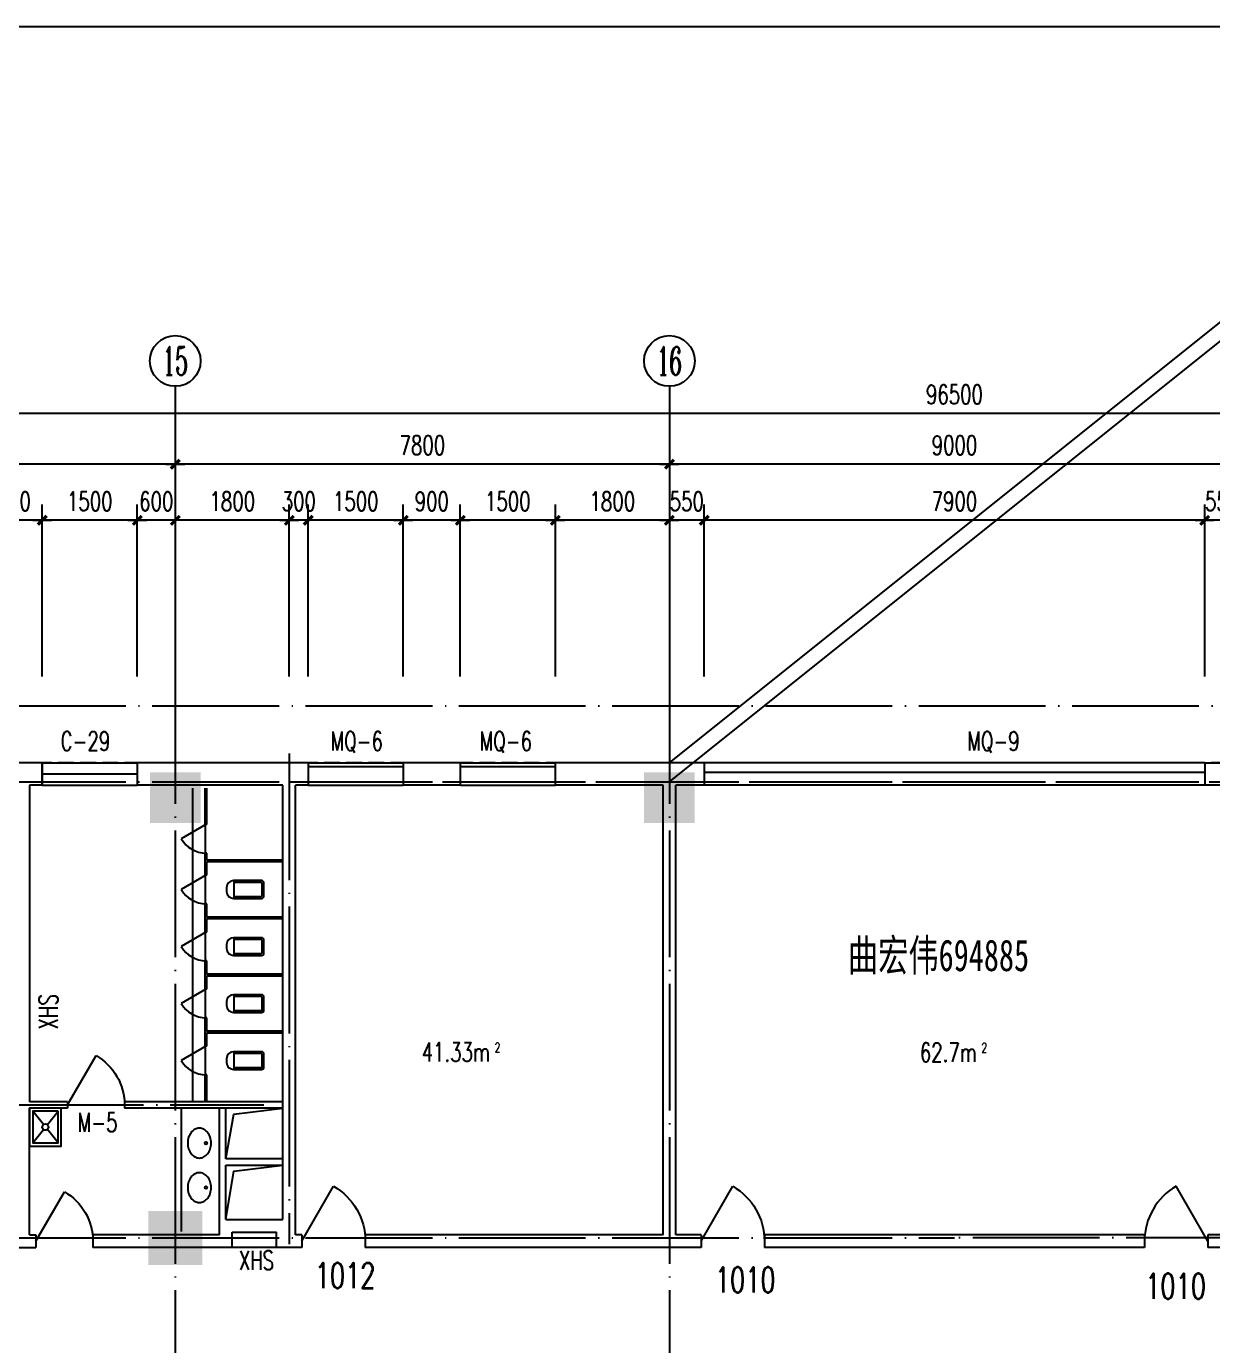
# Model space of a CAD drawing. Extents: x 816818 to 2098601, y 59070 to 390605.
# Drawn here: x 1022350 to 1041075, y 164410 to 185235 of the extents above; entities that cross this region are included whole.
import ezdxf
from ezdxf.enums import TextEntityAlignment as Align

# ---------------------------------------------------------------- set-up
doc = ezdxf.new("R2010")
doc.units = 0
doc.header["$LTSCALE"] = 1000
doc.header["$MEASUREMENT"] = 0
for name, pattern in [('CONTINOUS', [0]), ('DASH', [0.35, 0.25, -0.1]), ('DOTE', [2.42, 2, -0.2, 0.02, -0.2])]:
    doc.linetypes.add(name, pattern=pattern)
doc.layers.get('0').update_dxf_attribs({"linetype": 'CONTINUOUS'})
doc.layers.get('DEFPOINTS').update_dxf_attribs({"linetype": 'CONTINUOUS'})
for name, color, linetype in [('AXIS', 3, 'CONTINUOUS'), ('AXIS_TEXT', 7, 'CONTINUOUS'), ('COLUMN', 7, 'CONTINUOUS'), ('DOTE', 1, 'DOTE'), ('LVTRY', 253, 'CONTINUOUS'), ('LVTRY_WINDOW', 7, 'CONTINUOUS'), ('MCB', 30, 'CONTINUOUS'), ('PUB_TEXT', 7, 'CONTINUOUS'), ('WALL', 255, 'CONTINUOUS'), ('WINDOW', 2, 'CONTINUOUS'), ('WINDOW_TEXT', 7, 'CONTINUOUS'), ('和面积', 6, 'DASH')]:
    doc.layers.add(name, color=color, linetype=linetype)
doc.styles.add('_HZTXT', font='romans.shx', dxfattribs={"width": 0.7, "bigfont": 'z.shx'})
doc.styles.add('COMPLEX', font='COMPLEX')
doc.styles.add('DIM_FONT', font='SIMPLEX.shx', dxfattribs={"width": 0.7})
doc.styles.add('SIMPLEX', font='SIMPLEX.SHX')
doc.styles.add('Z', font='romans', dxfattribs={"width": 0.8, "bigfont": 'z'})
doc.dimstyles.new('AXIS', dxfattribs={"dimtxt": 300, "dimasz": 1, "dimexe": 250, "dimexo": 300, "dimgap": 150, "dimtad": 1, "dimdec": 0, "dimzin": 0, "dimdsep": 46, "dimtxsty": 'DIM_FONT', "dimblk": '_DIMX', "dimcen": 2.5, "dimse1": 1, "dimse2": 1, "dimclrt": 7, "dimadec": 0, "dimazin": 0, "dimtfac": 1, "dimtdec": 0, "dimtix": 1, "dimtmove": 2, "dimatfit": 3, "dimldrblk": '_DIMX', "dimfxl": 1, "dimarcsym": 0})
doc.dimstyles.new('DIMA', dxfattribs={"dimtxt": 300, "dimasz": 1, "dimexe": 250, "dimexo": 300, "dimgap": 150, "dimtad": 1, "dimdec": 0, "dimzin": 0, "dimdsep": 46, "dimtxsty": 'DIM_FONT', "dimblk": '_DIMX', "dimcen": 2.5, "dimse1": 1, "dimclrt": 7, "dimadec": 0, "dimazin": 0, "dimtfac": 1, "dimtdec": 0, "dimtix": 1, "dimtmove": 2, "dimatfit": 3, "dimldrblk": '_DIMX', "dimfxl": 1, "dimarcsym": 0})
doc.dimstyles.new('DIMB', dxfattribs={"dimtxt": 300, "dimasz": 1, "dimexe": 250, "dimexo": 300, "dimgap": 150, "dimtad": 1, "dimdec": 0, "dimzin": 0, "dimdsep": 46, "dimtxsty": 'DIM_FONT', "dimblk": '_DIMX', "dimcen": 2.5, "dimse2": 1, "dimclrt": 7, "dimadec": 0, "dimazin": 0, "dimtfac": 1, "dimtdec": 0, "dimtix": 1, "dimtmove": 2, "dimatfit": 3, "dimldrblk": '_DIMX', "dimfxl": 1, "dimarcsym": 0})
doc.dimstyles.new('DIMN', dxfattribs={"dimtxt": 300, "dimasz": 1, "dimexe": 250, "dimexo": 300, "dimgap": 150, "dimtad": 1, "dimdec": 0, "dimzin": 0, "dimdsep": 46, "dimtxsty": 'DIM_FONT', "dimblk": '_DIMX', "dimcen": 2.5, "dimclrt": 7, "dimadec": 0, "dimazin": 0, "dimtfac": 1, "dimtdec": 0, "dimtix": 1, "dimtmove": 2, "dimatfit": 3, "dimldrblk": '_DIMX', "dimfxl": 1, "dimarcsym": 0})

# ---------------------------------------------------------------- blocks, each defined once
blk = doc.blocks.new('_DBLK')
blk.add_line((-0.5, 0), (0, -0.866))
blk.add_arc((-0.5, 0), 1, 300, 0)
at = {"layer": 'WINDOW_TEXT', "style": 'SIMPLEX', "flags": 9}
blk.add_attdef('A', text='', height=1, dxfattribs=at).set_placement((0, 1.5), align=Align.MIDDLE)
blk = doc.blocks.new('_WBLK')
for p, q in [((-0.5, 0.5), (0.5, 0.5)), ((-0.5, 0), (0.5, 0)), ((-0.5, -0.5), (0.5, -0.5))]:
    blk.add_line(p, q)
at = {"layer": 'WINDOW_TEXT', "style": 'SIMPLEX', "flags": 9}
blk.add_attdef('A', text='', height=1, dxfattribs=at).set_placement((0, 1.5), align=Align.MIDDLE)
blk = doc.blocks.new('_AXISO')
blk.add_circle((0, 0), 0.5)
at = {"layer": 'AXIS_TEXT', "style": 'COMPLEX', "width": 1.041667}
blk.add_attdef('A', text='', height=0.56, dxfattribs=at).set_placement((-0.25, -0.28), (0.25, -0.28), align=Align.FIT)
blk = doc.blocks.new('_DIMX')
blk.add_line((-150, 0), (150, 0))
at = {"const_width": 50}
blk.add_lwpolyline([(-70, -70), (70, 70)], dxfattribs=at)
blk = doc.blocks.new('*D1044')
at = {"layer": 'AXIS', "color": 0, "lineweight": -2}
blk.add_line((1041500, 178324), (1032502, 178324), dxfattribs=at)
at = {"layer": 'DEFPOINTS', "color": 0}
for p in [(1032501, 178324), (1032501, 174849), (1041501, 174849)]:
    blk.add_point(p, dxfattribs=at)
at = {"layer": 'AXIS', "color": 0, "lineweight": -2, "rotation": 180}
blk.add_blockref('_DIMX', (1032501, 178324), dxfattribs=at)
at = {"layer": 'AXIS', "color": 0, "lineweight": -2}
blk.add_blockref('_DIMX', (1041501, 178324), dxfattribs=at)
at = {"layer": 'AXIS', "color": 7, "insert": (1037001, 178624), "char_height": 300, "attachment_point": 5, "style": 'DIM_FONT'}
blk.add_mtext('9000', dxfattribs=at)
blk = doc.blocks.new('*D1045')
at = {"layer": 'AXIS', "color": 0, "lineweight": -2}
blk.add_line((1032500, 178324), (1024702, 178324), dxfattribs=at)
at = {"layer": 'DEFPOINTS', "color": 0}
for p in [(1024701, 178324), (1024701, 174849), (1032501, 174849)]:
    blk.add_point(p, dxfattribs=at)
at = {"layer": 'AXIS', "color": 0, "lineweight": -2, "rotation": 180}
blk.add_blockref('_DIMX', (1024701, 178324), dxfattribs=at)
at = {"layer": 'AXIS', "color": 0, "lineweight": -2}
blk.add_blockref('_DIMX', (1032501, 178324), dxfattribs=at)
at = {"layer": 'AXIS', "color": 7, "insert": (1028601, 178624), "char_height": 300, "attachment_point": 5, "style": 'DIM_FONT'}
blk.add_mtext('7800', dxfattribs=at)
blk = doc.blocks.new('*D1046')
at = {"layer": 'AXIS', "color": 0, "lineweight": -2}
blk.add_line((1024700, 178324), (1016902, 178324), dxfattribs=at)
at = {"layer": 'DEFPOINTS', "color": 0}
for p in [(1016901, 178324), (1016901, 174849), (1024701, 174849)]:
    blk.add_point(p, dxfattribs=at)
at = {"layer": 'AXIS', "color": 0, "lineweight": -2, "rotation": 180}
blk.add_blockref('_DIMX', (1016901, 178324), dxfattribs=at)
at = {"layer": 'AXIS', "color": 0, "lineweight": -2}
blk.add_blockref('_DIMX', (1024701, 178324), dxfattribs=at)
at = {"layer": 'AXIS', "color": 7, "insert": (1020801, 178624), "char_height": 300, "attachment_point": 5, "style": 'DIM_FONT'}
blk.add_mtext('7800', dxfattribs=at)
blk = doc.blocks.new('*D1051')
at = {"layer": 'AXIS', "color": 0, "lineweight": -2}
for p, q in [((988750, 175149), (988750, 179374)), ((1085250, 175149), (1085250, 179374)), ((1085249, 179124), (988751, 179124))]:
    blk.add_line(p, q, dxfattribs=at)
at = {"layer": 'DEFPOINTS', "color": 0}
for p in [(988750, 179124), (988750, 174849), (1085250, 174849)]:
    blk.add_point(p, dxfattribs=at)
at = {"layer": 'AXIS', "color": 0, "lineweight": -2, "rotation": 180}
blk.add_blockref('_DIMX', (988750, 179124), dxfattribs=at)
at = {"layer": 'AXIS', "color": 0, "lineweight": -2}
blk.add_blockref('_DIMX', (1085250, 179124), dxfattribs=at)
at = {"layer": 'AXIS', "color": 7, "insert": (1037000, 179424), "char_height": 300, "attachment_point": 5, "style": 'DIM_FONT'}
blk.add_mtext('96500', dxfattribs=at)
blk = doc.blocks.new('*D1052')
at = {"layer": 'AXIS', "color": 0, "lineweight": -2}
for p, q in [((1026501, 174972), (1026501, 177688)), ((1026500, 177438), (1024702, 177438))]:
    blk.add_line(p, q, dxfattribs=at)
at = {"layer": 'DEFPOINTS', "color": 0}
for p in [(1024701, 177438), (1024701, 174672), (1026501, 174672)]:
    blk.add_point(p, dxfattribs=at)
at = {"layer": 'AXIS', "color": 0, "lineweight": -2, "rotation": 180}
blk.add_blockref('_DIMX', (1024701, 177438), dxfattribs=at)
at = {"layer": 'AXIS', "color": 0, "lineweight": -2}
blk.add_blockref('_DIMX', (1026501, 177438), dxfattribs=at)
at = {"layer": 'AXIS', "color": 7, "insert": (1025601, 177738), "char_height": 300, "attachment_point": 5, "style": 'DIM_FONT'}
blk.add_mtext('1800', dxfattribs=at)
blk = doc.blocks.new('*D1053')
at = {"layer": 'AXIS', "color": 0, "lineweight": -2}
for p, q in [((1022601, 174972), (1022601, 177688)), ((1024101, 174972), (1024101, 177688)), ((1024100, 177438), (1022602, 177438))]:
    blk.add_line(p, q, dxfattribs=at)
at = {"layer": 'DEFPOINTS', "color": 0}
for p in [(1022601, 177438), (1022601, 174672), (1024101, 174672)]:
    blk.add_point(p, dxfattribs=at)
at = {"layer": 'AXIS', "color": 0, "lineweight": -2, "rotation": 180}
blk.add_blockref('_DIMX', (1022601, 177438), dxfattribs=at)
at = {"layer": 'AXIS', "color": 0, "lineweight": -2}
blk.add_blockref('_DIMX', (1024101, 177438), dxfattribs=at)
at = {"layer": 'AXIS', "color": 7, "insert": (1023351, 177738), "char_height": 300, "attachment_point": 5, "style": 'DIM_FONT'}
blk.add_mtext('1500', dxfattribs=at)
blk = doc.blocks.new('*D1054')
at = {"layer": 'AXIS', "color": 0, "lineweight": -2}
for p, q in [((1021701, 174972), (1021701, 177688)), ((1022601, 174972), (1022601, 177688)), ((1022600, 177438), (1021702, 177438))]:
    blk.add_line(p, q, dxfattribs=at)
at = {"layer": 'DEFPOINTS', "color": 0}
for p in [(1021701, 177438), (1021701, 174672), (1022601, 174672)]:
    blk.add_point(p, dxfattribs=at)
at = {"layer": 'AXIS', "color": 0, "lineweight": -2, "rotation": 180}
blk.add_blockref('_DIMX', (1021701, 177438), dxfattribs=at)
at = {"layer": 'AXIS', "color": 0, "lineweight": -2}
blk.add_blockref('_DIMX', (1022601, 177438), dxfattribs=at)
at = {"layer": 'AXIS', "color": 7, "insert": (1022151, 177738), "char_height": 300, "attachment_point": 5, "style": 'DIM_FONT'}
blk.add_mtext('900', dxfattribs=at)
blk = doc.blocks.new('*D1068')
at = {"layer": 'AXIS', "color": 0, "lineweight": -2}
for p, q in [((1024100, 177438), (1024099, 177438)), ((1024701, 177438), (1024101, 177438)), ((1024702, 177438), (1024703, 177438))]:
    blk.add_line(p, q, dxfattribs=at)
at = {"layer": 'DEFPOINTS', "color": 0}
for p in [(1024101, 177438), (1024101, 174672), (1024701, 174672)]:
    blk.add_point(p, dxfattribs=at)
at = {"layer": 'AXIS', "color": 0, "lineweight": -2}
blk.add_blockref('_DIMX', (1024101, 177438), dxfattribs=at)
at = {"layer": 'AXIS', "color": 0, "lineweight": -2, "rotation": 180}
blk.add_blockref('_DIMX', (1024701, 177438), dxfattribs=at)
at = {"layer": 'AXIS', "color": 7, "insert": (1024401, 177738), "char_height": 300, "attachment_point": 5, "style": 'DIM_FONT'}
blk.add_mtext('600', dxfattribs=at)
blk = doc.blocks.new('*D1071')
at = {"layer": 'AXIS', "color": 0, "lineweight": -2}
for p, q in [((1026501, 174972), (1026501, 177688)), ((1026800, 174972), (1026800, 177688)), ((1026500, 177438), (1026499, 177438)), ((1026800, 177438), (1026501, 177438)), ((1026801, 177438), (1026802, 177438))]:
    blk.add_line(p, q, dxfattribs=at)
at = {"layer": 'DEFPOINTS', "color": 0}
for p in [(1026501, 177438), (1026501, 174672), (1026800, 174672)]:
    blk.add_point(p, dxfattribs=at)
at = {"layer": 'AXIS', "color": 0, "lineweight": -2}
blk.add_blockref('_DIMX', (1026501, 177438), dxfattribs=at)
at = {"layer": 'AXIS', "color": 0, "lineweight": -2, "rotation": 180}
blk.add_blockref('_DIMX', (1026800, 177438), dxfattribs=at)
at = {"layer": 'AXIS', "color": 7, "insert": (1026650, 177738), "char_height": 300, "attachment_point": 5, "style": 'DIM_FONT'}
blk.add_mtext('300', dxfattribs=at)
blk = doc.blocks.new('_FZH')
blk.add_solid([(-0.5, -0.5), (0.5, -0.5), (-0.5, 0.5), (0.5, 0.5)])
blk = doc.blocks.new('_LV4')
blk.add_lwpolyline([(0, -520, 0.078966), (92, -505, 0.088152), (166, -466, 0.105269), (218, -403, 0.121685), (235, -335, 0.121685), (218, -267, 0.105269), (166, -204, 0.088152), (92, -165, 0.078966), (0, -150, 0.078966), (-92, -165, 0.088152), (-166, -204, 0.105269), (-218, -267, 0.121685), (-235, -335, 0.121685), (-218, -403, 0.105269), (-166, -466, 0.088152), (-92, -505, 0.078966)], format="xyb", close=True)
blk.add_circle((0, -230), 20)
blk = doc.blocks.new('_LV6')
for p, q in [((-140, -340), (-140, -780)), ((-110, -340), (-110, -770)), ((100, -300), (-100, -300)), ((100, -330), (-100, -330)), ((110, -770), (110, -340)), ((140, -780), (140, -340)), ((140, -770), (-140, -770)), ((-30, -890), (30, -890))]:
    blk.add_line(p, q)
for centre, radius, start, end in [((-100, -340), 40, 90, 180), ((-100, -340), 10, 90, 180), ((100, -340), 40, 0, 90), ((100, -340), 10, 0, 90), ((-30, -780), 110, 180, 270), ((30, -780), 110, 270, 0)]:
    blk.add_arc(centre, radius, start, end)
blk = doc.blocks.new('_LV12')
for p, q in [((-250, -50), (-39, -219)), ((39, -219), (250, -50)), ((-250, -450), (-39, -281)), ((39, -281), (250, -450))]:
    blk.add_line(p, q)
for points in [[(300, -500), (300, 0), (-300, 0), (-300, -500)], [(250, -450), (250, -50), (-250, -50), (-250, -450)]]:
    blk.add_lwpolyline(points, close=True)
blk.add_circle((0, -250), 50)
blk = doc.blocks.new('*D1411')
at = {"layer": 'AXIS', "color": 0, "lineweight": -2}
for p, q in [((1033050, 174972), (1033050, 177688)), ((1032500, 177438), (1032499, 177438)), ((1033050, 177438), (1032501, 177438)), ((1033051, 177438), (1033052, 177438))]:
    blk.add_line(p, q, dxfattribs=at)
at = {"layer": 'DEFPOINTS', "color": 0}
for p in [(1032501, 177438), (1032501, 174672), (1033050, 174672)]:
    blk.add_point(p, dxfattribs=at)
at = {"layer": 'AXIS', "color": 0, "lineweight": -2}
blk.add_blockref('_DIMX', (1032501, 177438), dxfattribs=at)
at = {"layer": 'AXIS', "color": 0, "lineweight": -2, "rotation": 180}
blk.add_blockref('_DIMX', (1033050, 177438), dxfattribs=at)
at = {"layer": 'AXIS', "color": 7, "insert": (1032775, 177738), "char_height": 300, "attachment_point": 5, "style": 'DIM_FONT'}
blk.add_mtext('550', dxfattribs=at)
blk = doc.blocks.new('*D1412')
at = {"layer": 'AXIS', "color": 0, "lineweight": -2}
for p, q in [((1033050, 174972), (1033050, 177688)), ((1040950, 174972), (1040950, 177688)), ((1040949, 177438), (1033051, 177438))]:
    blk.add_line(p, q, dxfattribs=at)
at = {"layer": 'DEFPOINTS', "color": 0}
for p in [(1033050, 177438), (1033050, 174672), (1040950, 174672)]:
    blk.add_point(p, dxfattribs=at)
at = {"layer": 'AXIS', "color": 0, "lineweight": -2, "rotation": 180}
blk.add_blockref('_DIMX', (1033050, 177438), dxfattribs=at)
at = {"layer": 'AXIS', "color": 0, "lineweight": -2}
blk.add_blockref('_DIMX', (1040950, 177438), dxfattribs=at)
at = {"layer": 'AXIS', "color": 7, "insert": (1037000, 177738), "char_height": 300, "attachment_point": 5, "style": 'DIM_FONT'}
blk.add_mtext('7900', dxfattribs=at)
blk = doc.blocks.new('*D1413')
at = {"layer": 'AXIS', "color": 0, "lineweight": -2}
for p, q in [((1040950, 174972), (1040950, 177688)), ((1040949, 177438), (1040948, 177438)), ((1041501, 177438), (1040950, 177438)), ((1041502, 177438), (1041503, 177438))]:
    blk.add_line(p, q, dxfattribs=at)
at = {"layer": 'DEFPOINTS', "color": 0}
for p in [(1040950, 177438), (1040950, 174672), (1041501, 174672)]:
    blk.add_point(p, dxfattribs=at)
at = {"layer": 'AXIS', "color": 0, "lineweight": -2}
blk.add_blockref('_DIMX', (1040950, 177438), dxfattribs=at)
at = {"layer": 'AXIS', "color": 0, "lineweight": -2, "rotation": 180}
blk.add_blockref('_DIMX', (1041501, 177438), dxfattribs=at)
at = {"layer": 'AXIS', "color": 7, "insert": (1041225, 177738), "char_height": 300, "attachment_point": 5, "style": 'DIM_FONT'}
blk.add_mtext('550', dxfattribs=at)
blk = doc.blocks.new('*D1415')
at = {"layer": 'AXIS', "color": 0, "lineweight": -2}
for p, q in [((1030700, 174972), (1030700, 177688)), ((1032500, 177438), (1030701, 177438))]:
    blk.add_line(p, q, dxfattribs=at)
at = {"layer": 'DEFPOINTS', "color": 0}
for p in [(1030700, 177438), (1030700, 174672), (1032501, 174672)]:
    blk.add_point(p, dxfattribs=at)
at = {"layer": 'AXIS', "color": 0, "lineweight": -2, "rotation": 180}
blk.add_blockref('_DIMX', (1030700, 177438), dxfattribs=at)
at = {"layer": 'AXIS', "color": 0, "lineweight": -2}
blk.add_blockref('_DIMX', (1032501, 177438), dxfattribs=at)
at = {"layer": 'AXIS', "color": 7, "insert": (1031600, 177738), "char_height": 300, "attachment_point": 5, "style": 'DIM_FONT'}
blk.add_mtext('1800', dxfattribs=at)
blk = doc.blocks.new('*D1416')
at = {"layer": 'AXIS', "color": 0, "lineweight": -2}
for p, q in [((1029200, 174972), (1029200, 177688)), ((1030700, 174972), (1030700, 177688)), ((1030699, 177438), (1029201, 177438))]:
    blk.add_line(p, q, dxfattribs=at)
at = {"layer": 'DEFPOINTS', "color": 0}
for p in [(1029200, 177438), (1029200, 174672), (1030700, 174672)]:
    blk.add_point(p, dxfattribs=at)
at = {"layer": 'AXIS', "color": 0, "lineweight": -2, "rotation": 180}
blk.add_blockref('_DIMX', (1029200, 177438), dxfattribs=at)
at = {"layer": 'AXIS', "color": 0, "lineweight": -2}
blk.add_blockref('_DIMX', (1030700, 177438), dxfattribs=at)
at = {"layer": 'AXIS', "color": 7, "insert": (1029950, 177738), "char_height": 300, "attachment_point": 5, "style": 'DIM_FONT'}
blk.add_mtext('1500', dxfattribs=at)
blk = doc.blocks.new('*D1426')
at = {"layer": 'AXIS', "color": 0, "lineweight": -2}
for p, q in [((1026800, 174972), (1026800, 177688)), ((1028300, 174972), (1028300, 177688)), ((1028299, 177438), (1026801, 177438))]:
    blk.add_line(p, q, dxfattribs=at)
at = {"layer": 'DEFPOINTS', "color": 0}
for p in [(1026800, 177438), (1026800, 174672), (1028300, 174672)]:
    blk.add_point(p, dxfattribs=at)
at = {"layer": 'AXIS', "color": 0, "lineweight": -2, "rotation": 180}
blk.add_blockref('_DIMX', (1026800, 177438), dxfattribs=at)
at = {"layer": 'AXIS', "color": 0, "lineweight": -2}
blk.add_blockref('_DIMX', (1028300, 177438), dxfattribs=at)
at = {"layer": 'AXIS', "color": 7, "insert": (1027550, 177738), "char_height": 300, "attachment_point": 5, "style": 'DIM_FONT'}
blk.add_mtext('1500', dxfattribs=at)
blk = doc.blocks.new('*D1427')
at = {"layer": 'AXIS', "color": 0, "lineweight": -2}
for p, q in [((1028300, 174972), (1028300, 177688)), ((1029200, 174972), (1029200, 177688)), ((1029199, 177438), (1028301, 177438))]:
    blk.add_line(p, q, dxfattribs=at)
at = {"layer": 'DEFPOINTS', "color": 0}
for p in [(1028300, 177438), (1028300, 174672), (1029200, 174672)]:
    blk.add_point(p, dxfattribs=at)
at = {"layer": 'AXIS', "color": 0, "lineweight": -2, "rotation": 180}
blk.add_blockref('_DIMX', (1028300, 177438), dxfattribs=at)
at = {"layer": 'AXIS', "color": 0, "lineweight": -2}
blk.add_blockref('_DIMX', (1029200, 177438), dxfattribs=at)
at = {"layer": 'AXIS', "color": 7, "insert": (1028750, 177738), "char_height": 300, "attachment_point": 5, "style": 'DIM_FONT'}
blk.add_mtext('900', dxfattribs=at)

msp = doc.modelspace()

# ---------------------------------------------------------------- linework, layer by layer
at = {"layer": 'AXIS'}
for p, q in [((1024700.5, 179552.9), (1024700.5, 174849.5)), ((1032500.5, 179552.9), (1032500.5, 174849.5))]:
    msp.add_line(p, q, dxfattribs=at)
at = {"layer": 'DOTE'}
for p, q in [((1024700.4, 177382.5), (1024700.4, 154734.9)), ((1032500.4, 177382.5), (1032500.4, 154734.9)), ((985618.5, 174509.4), (1092531.4, 174509.4)), ((1026500.4, 173759.4), (1026500.4, 166009.4)), ((985618.5, 173309.4), (1092531.4, 173309.4)), ((1026500.4, 173309.4), (1047500.4, 173309.4)), ((1022200.4, 168209.4), (1026100.4, 168209.4)), ((985618.5, 166109.4), (1037000.4, 166109.4)), ((1092531.4, 166109.4), (1037000.4, 166109.4))]:
    msp.add_line(p, q, dxfattribs=at)
at = {"layer": 'LVTRY'}
for p, q in [((1024970.4, 173209.4), (1024970.4, 168259.4)), ((1025170.4, 172634.4), (1025170.4, 173209.4)), ((1025170.4, 173209.4), (1025170.4, 168259.4)), ((1025200.4, 172634.4), (1025200.4, 173209.4)), ((1025200.4, 172634.4), (1025170.4, 172634.4)), ((1025200.4, 172184.4), (1025170.4, 172184.4)), ((1025170.4, 171834.4), (1025170.4, 172184.4)), ((1025200.4, 172074.4), (1025200.4, 172184.4)), ((1026400.4, 172074.4), (1025200.4, 172074.4)), ((1026400.4, 172044.4), (1025200.4, 172044.4)), ((1025200.4, 171834.4), (1025200.4, 172044.4)), ((1025200.4, 171834.4), (1025170.4, 171834.4)), ((1025200.4, 171384.4), (1025170.4, 171384.4)), ((1025170.4, 170934.4), (1025170.4, 171384.4)), ((1025200.4, 171174.4), (1025200.4, 171384.4)), ((1026400.4, 171174.4), (1025200.4, 171174.4)), ((1026400.4, 171144.4), (1025200.4, 171144.4)), ((1025200.4, 170934.4), (1025200.4, 171144.4)), ((1025200.4, 170934.4), (1025170.4, 170934.4)), ((1025200.4, 170484.4), (1025170.4, 170484.4)), ((1025170.4, 170274.4), (1025170.4, 170484.4)), ((1025170.4, 170034.4), (1025170.4, 170484.4)), ((1025200.4, 170274.4), (1025200.4, 170484.4)), ((1026400.4, 170274.4), (1025200.4, 170274.4)), ((1026400.4, 170244.4), (1025200.4, 170244.4)), ((1025200.4, 170034.4), (1025200.4, 170244.4)), ((1025200.4, 170034.4), (1025170.4, 170034.4)), ((1025200.4, 169584.4), (1025170.4, 169584.4)), ((1025170.4, 169374.4), (1025170.4, 169584.4)), ((1025170.4, 169134.4), (1025170.4, 169584.4)), ((1025200.4, 169374.4), (1025200.4, 169584.4)), ((1026400.4, 169374.4), (1025200.4, 169374.4)), ((1026400.4, 169344.4), (1025200.4, 169344.4)), ((1025200.4, 169134.4), (1025200.4, 169344.4)), ((1025200.4, 169134.4), (1025170.4, 169134.4)), ((1025200.4, 168684.4), (1025170.4, 168684.4)), ((1025170.4, 168259.4), (1025170.4, 168684.4)), ((1025200.4, 168259.4), (1025200.4, 168684.4)), ((1024800.4, 166209.4), (1024800.4, 168159.4))]:
    msp.add_line(p, q, dxfattribs=at)
for points in [[(1025500.4, 167359.4), (1025625.2, 168061.7), (1026400.4, 168159.4)], [(1025500.4, 166399.4), (1025625.2, 167161.7), (1026400.4, 167259.4)]]:
    msp.add_lwpolyline(points, dxfattribs=at)
at = {"layer": 'MCB'}
msp.add_lwpolyline([(978483, 185234.9), (1095252.8, 185234.9), (1095252.8, 138712.1), (978483, 138712.1)], close=True, dxfattribs=at)
at = {"layer": 'WALL'}
for p, q in [((1022600.4, 173609.4), (1021700.4, 173609.4)), ((1022600.4, 173609.4), (1022600.4, 173259.4)), ((1022600.4, 173259.4), (1022600.4, 173609.4)), ((1026800.4, 173609.4), (1024100.4, 173609.4)), ((1024100.4, 173609.4), (1024100.4, 173259.4)), ((1029200.4, 173609.4), (1028300.4, 173609.4)), ((1029200.4, 173259.4), (1029200.4, 173609.4)), ((1033050.4, 173609.4), (1030700.4, 173609.4)), ((1030700.4, 173259.4), (1030700.4, 173609.4)), ((1040950.4, 173609.4), (1043300.4, 173609.4)), ((1022400.4, 173259.4), (1022400.4, 168259.4)), ((1022600.4, 173259.4), (1022400.4, 173259.4)), ((1026400.4, 173259.4), (1024100.4, 173259.4)), ((1026400.4, 166399.4), (1026400.4, 173259.4)), ((1026800.4, 173259.4), (1026600.4, 173259.4)), ((1026600.4, 166159.4), (1026600.4, 173259.4)), ((1026800.4, 173259.4), (1026600.4, 173259.4)), ((1029200.4, 173259.4), (1028300.4, 173259.4)), ((1032400.4, 173259.4), (1030700.4, 173259.4)), ((1032400.4, 166159.4), (1032400.4, 173259.4)), ((1032600.4, 166159.4), (1032600.4, 173259.4)), ((1033050.4, 173259.4), (1032600.4, 173259.4)), ((1023000.4, 168259.4), (1022400.4, 168259.4)), ((1023000.4, 168159.4), (1022400.4, 168159.4)), ((1022400.4, 166159.4), (1022400.4, 168159.4)), ((1023000.4, 168259.4), (1023000.4, 168159.4)), ((1026400.4, 168259.4), (1023900.4, 168259.4)), ((1023900.4, 168259.4), (1023900.4, 168159.4)), ((1026400.4, 168159.4), (1023900.4, 168159.4)), ((1025400.4, 166159.4), (1025400.4, 168159.4)), ((1025500.4, 167359.4), (1025500.4, 168159.4)), ((1026400.4, 167359.4), (1025500.4, 167359.4)), ((1025500.4, 166399.4), (1025500.4, 167259.4)), ((1025500.4, 167259.4), (1026400.4, 167259.4)), ((1025500.4, 166399.4), (1026400.4, 166399.4)), ((1025601.1, 166199.4), (1026301.1, 166199.4)), ((1025601.1, 165959.4), (1025601.1, 166199.4)), ((1026301.1, 165959.4), (1026301.1, 166199.4)), ((1022400.4, 166159.4), (1022500.4, 166159.4)), ((1022500.4, 166159.4), (1022500.4, 165959.4)), ((1025400.4, 166159.4), (1023400.4, 166159.4)), ((1023400.4, 166159.4), (1023400.4, 165959.4)), ((1026700.4, 166159.4), (1026600.4, 166159.4)), ((1026700.4, 166159.4), (1026700.4, 165959.4)), ((1032400.4, 166159.4), (1027700.4, 166159.4)), ((1027700.4, 166159.4), (1027700.4, 165959.4)), ((1033000.4, 166159.4), (1032600.4, 166159.4)), ((1033000.4, 166159.4), (1033000.4, 165959.4)), ((1034000.4, 166159.4), (1034000.4, 165959.4)), ((1040000.4, 166159.4), (1034000.4, 166159.4)), ((1040000.4, 166159.4), (1040000.4, 165959.4)), ((1041400.4, 166159.4), (1041000.4, 166159.4)), ((1041000.4, 166159.4), (1041000.4, 165959.4)), ((1021700.4, 165959.4), (1022500.4, 165959.4)), ((1026700.4, 165959.4), (1023400.4, 165959.4)), ((1033000.4, 165959.4), (1027700.4, 165959.4)), ((1040000.4, 165959.4), (1034000.4, 165959.4)), ((1046300.4, 165959.4), (1041000.4, 165959.4))]:
    msp.add_line(p, q, dxfattribs=at)
at = {"layer": 'WALL', "linetype": 'CONTINOUS'}
for p, q in [((1026800.4, 173609.4), (1026800.4, 173259.4)), ((1028300.4, 173609.4), (1028300.4, 173259.4)), ((1033050.4, 173609.4), (1033050.4, 173259.4)), ((1040950.4, 173609.4), (1040950.4, 173259.4)), ((1026800.4, 173259.4), (1026600.4, 173259.4)), ((1041400.4, 173259.4), (1040950.4, 173259.4))]:
    msp.add_line(p, q, dxfattribs=at)
at = {"layer": 'WINDOW'}
for p, q in [((1032500.4, 173609.4), (1044371.4, 183111.7)), ((1032500.4, 173309.4), (1044371.4, 182811.7)), ((1026800.4, 173609.4), (1028300.4, 173609.4)), ((1026800.4, 173550.5), (1028300.4, 173550.5)), ((1029200.4, 173609.4), (1030700.4, 173609.4)), ((1029200.4, 173550.5), (1030700.4, 173550.5)), ((1040950.4, 173609.4), (1033050.4, 173609.4)), ((1040950.4, 173459.4), (1033050.4, 173459.4)), ((1026800.4, 173259.4), (1028300.4, 173259.4)), ((1029200.4, 173259.4), (1030700.4, 173259.4)), ((1040950.4, 173259.4), (1033050.4, 173259.4))]:
    msp.add_line(p, q, dxfattribs=at)
at = {"layer": '和面积'}
msp.add_lwpolyline([(1013600.4, 155359.4), (1033700.4, 155359.4), (1033700.4, 153959.4), (1040300.4, 153959.4), (1040300.4, 155359.4), (1060400.4, 155359.4), (1060400.2, 154159.4), (1064000.4, 154159.4), (1064000.4, 153859.4), (1065800.4, 153859.4), (1065800.4, 154159.4), (1069400.4, 154159.4), (1069400.4, 155359.4), (1077150.4, 155359.4), (1077150.4, 156559.4), (1085500.4, 156559.4), (1085500.4, 171209.4), (1076050.4, 171209.4), (1076050.4, 166659.4), (1061550.5, 166659.4), (1061550.5, 174809.4), (1056700.4, 174809.4), (1056700.4, 173609.4), (1017300.4, 173609.4)], dxfattribs=at)

# ---------------------------------------------------------------- block references
at = {"layer": 'AXIS'}
ref = msp.add_blockref('_AXISO', (1024700.5, 179952.9), dxfattribs=dict(at, xscale=800, yscale=800, zscale=800))
ref.add_attrib('A', '15', dxfattribs={"layer": 'AXIS_TEXT', "height": 448, "style": 'COMPLEX', "width": 0.646552}).set_placement((1024500.5, 179728.9), (1024900.5, 179728.9), align=Align.FIT)
ref = msp.add_blockref('_AXISO', (1032500.5, 179952.9), dxfattribs=dict(at, xscale=800, yscale=800, zscale=800))
ref.add_attrib('A', '16', dxfattribs={"layer": 'AXIS_TEXT', "height": 448, "style": 'COMPLEX', "width": 0.646552}).set_placement((1032300.5, 179728.9), (1032700.5, 179728.9), align=Align.FIT)
at = {"layer": 'COLUMN', "zscale": 600}
for p, xscale, yscale in [((1024700.4, 173059.4), 800, 800), ((1032500.4, 173059.4), 800, 800), ((1024700.4, 166109.4), 850, 850)]:
    msp.add_blockref('_FZH', p, dxfattribs=dict(at, xscale=xscale, yscale=yscale))
at = {"layer": 'LVTRY'}
for name, p, rotation in [('_LV6', (1026400.4, 171609.4), 270), ('_LV6', (1026400.4, 170709.4), 270), ('_LV6', (1026400.4, 169809.4), 270), ('_LV6', (1026400.4, 168909.4), 270), ('_LV12', (1022400.4, 167859.4), 90), ('_LV4', (1025416.9, 167606), 270), ('_LV4', (1025416.9, 166904.3), 270)]:
    msp.add_blockref(name, p, dxfattribs=dict(at, rotation=rotation))
at = {"layer": 'LVTRY_WINDOW', "xscale": 450, "yscale": 450, "zscale": 450, "rotation": 270}
for p in [(1025185.4, 172409.4), (1025185.4, 171609.4), (1025185.4, 170709.4), (1025185.4, 169809.4), (1025185.4, 168909.4)]:
    msp.add_blockref('_DBLK', p, dxfattribs=at)
at = {"layer": 'WINDOW', "xscale": 1500, "yscale": 349.9999999996799, "zscale": 1500}
msp.add_blockref('_WBLK', (1023350.4, 173434.4), dxfattribs=at)
at = {"layer": 'WINDOW', "rotation": 180}
for p, xscale, yscale, zscale in [((1023450.4, 168209.4), -900, 900, 900), ((1022950.4, 166059.4), -900, 900, 900), ((1027200.4, 166059.4), -1000, 1000, 1000), ((1033500.4, 166059.4), -1000, 1000, 1000), ((1040500.4, 166059.4), 1000, 1000, 1000)]:
    msp.add_blockref('_DBLK', p, dxfattribs=dict(at, xscale=xscale, yscale=yscale, zscale=zscale))

# ---------------------------------------------------------------- texts
at = {"layer": 'MCB', "style": 'Z', "width": 0.7}
for s, p in [('C-29', (1022890.9, 173802.5)), ('MQ-6', (1027150.6, 173802.5)), ('MQ-6', (1029503.3, 173802.5)), ('MQ-9', (1037201.3, 173802.5)), ('M-5', (1023158.2, 167783.5))]:
    msp.add_text(s, height=300, dxfattribs=at).set_placement(p)
at = {"layer": 'MCB', "attachment_point": 1, "style": 'DIM_FONT'}
for s, insert, char_height, width in [('{\\fSimSun|b0|i0|c134|p2;曲宏伟694885}', (1035317.7, 170821.5), 500, 3763.739), ('{\\C0;1012}', (1026900.6, 165716.6), 400, 1688.088), ('{\\C0;1010}', (1033217, 165648.3), 400, 1688.088), ('{\\C0;1010}', (1040010.8, 165548.3), 400, 1688.088)]:
    msp.add_mtext(s, dxfattribs=dict(at, insert=insert, char_height=char_height, width=width))
at = {"layer": 'PUB_TEXT', "style": '_HZTXT', "width": 0.7}
msp.add_text('XHS', height=300, rotation=90, dxfattribs=at).set_placement((1022847.5, 169402))
at = {"layer": 'PUB_TEXT', "style": 'DIM_FONT', "width": 0.7}
for s, p in [('41.33m', (1029669.8, 169042.6)), ('62.7m', (1037353.5, 169037.1))]:
    msp.add_text(s, height=300, dxfattribs=at).set_placement(p, align=Align.MIDDLE_RIGHT)
at = {"layer": 'PUB_TEXT', "width": 0.7}
for s, height, style, p in [(' 2', 150, 'DIM_FONT', (1029669.8, 169042.6)), (' 2', 150, 'DIM_FONT', (1037353.5, 169037.1)), ('XHS', 300, '_HZTXT', (1025701.4, 165605.1))]:
    msp.add_text(s, height=height, dxfattribs=dict(at, style=style)).set_placement(p)

# ---------------------------------------------------------------- dimensions: what is measured, and where the dimension line sits
at = {"layer": 'AXIS'}
for p1, p2, distance, dimstyle, picture, middle in [((1085250.4, 174849.5), (988750.4, 174849.5), -4274.4, 'DIMN', '*D1051', (1037000.4, 179423.9)), ((1022600.5, 174672.2), (1021700.5, 174672.2), -2765.6, 'DIMN', '*D1054', (1022150.5, 177737.8)), ((1024100.5, 174672.2), (1022600.5, 174672.2), -2765.6, 'DIMN', '*D1053', (1023350.5, 177737.8)), ((1024700.5, 174672.2), (1024100.5, 174672.2), -2765.6, 'AXIS', '*D1068', (1024400.5, 177737.8)), ((1026500.5, 174672.2), (1024700.5, 174672.2), -2765.6, 'DIMB', '*D1052', (1025600.5, 177737.8)), ((1026800.4, 174672.2), (1026500.5, 174672.2), -2765.6, 'DIMN', '*D1071', (1026650.5, 177737.8)), ((1028300.4, 174672.2), (1026800.4, 174672.2), -2765.6, 'DIMN', '*D1426', (1027550.4, 177737.8)), ((1029200.4, 174672.2), (1028300.4, 174672.2), -2765.6, 'DIMN', '*D1427', (1028750.4, 177737.8)), ((1030700.4, 174672.2), (1029200.4, 174672.2), -2765.6, 'DIMN', '*D1416', (1029950.4, 177737.8)), ((1032500.5, 174672.2), (1030700.4, 174672.2), -2765.6, 'DIMA', '*D1415', (1031600.5, 177737.8)), ((1033050.4, 174672.2), (1032500.5, 174672.2), -2765.6, 'DIMB', '*D1411', (1032775.5, 177737.8)), ((1040950.4, 174672.2), (1033050.4, 174672.2), -2765.6, 'DIMN', '*D1412', (1037000.4, 177737.8)), ((1041500.5, 174672.2), (1040950.4, 174672.2), -2765.6, 'DIMA', '*D1413', (1041225.5, 177737.8))]:
    dim = msp.add_aligned_dim(p1=p1, p2=p2, distance=distance, dimstyle=dimstyle, dxfattribs=at)
    dim.commit()
    dim.dimension.update_dxf_attribs({"geometry": picture, "text_midpoint": middle})
for base, p1, p2, picture, middle in [((1016900.5, 178323.9), (1024700.5, 174849.5), (1016900.5, 174849.5), '*D1046', (1020800.5, 178623.9)), ((1024700.5, 178323.9), (1032500.5, 174849.5), (1024700.5, 174849.5), '*D1045', (1028600.5, 178623.9)), ((1032500.5, 178323.9), (1041500.5, 174849.5), (1032500.5, 174849.5), '*D1044', (1037000.5, 178623.9))]:
    dim = msp.add_linear_dim(base=base, p1=p1, p2=p2, dimstyle='AXIS', dxfattribs=at)
    dim.commit()
    dim.dimension.update_dxf_attribs({"geometry": picture, "text_midpoint": middle})

doc.saveas('drawing.dxf')
